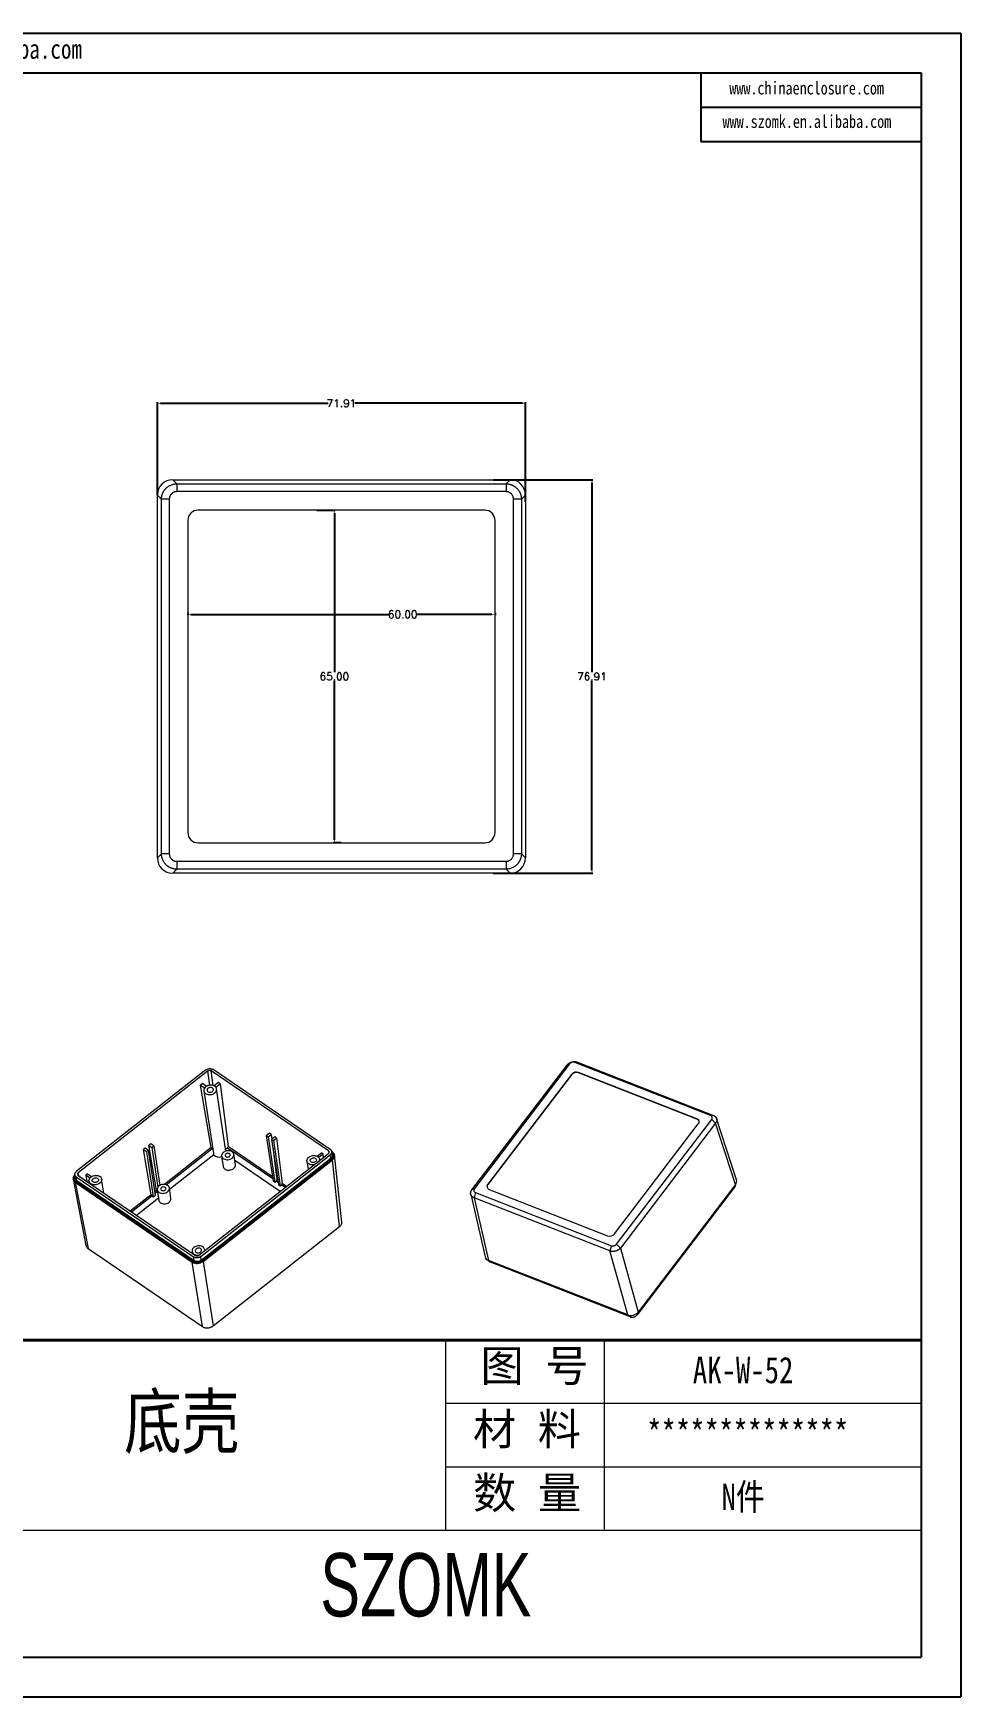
# Model space of a CAD drawing. Header units: inches. Extents: x 1962 to 2938, y 573 to 898.
# Drawn here: x 2240.6 to 2421.7, y 573 to 898 of the extents above; entities that cross this region are included whole.
import ezdxf

# ---------------------------------------------------------------- set-up
doc = ezdxf.new("R2010")
doc.units = ezdxf.units.IN
doc.layers.add('文字', color=81, linetype='Continuous')
doc.layers.add('粗实线', color=7, linetype='Continuous', lineweight=30)
doc.layers.add('细实线', color=3, linetype='Continuous', lineweight=9)
doc.styles.get("Standard").update_dxf_attribs({"font": 'txt', "bigfont": 'gbcbig.shx'})
doc.styles.add('宋体', font='', dxfattribs={"width": 0.8, "height": 3.5})
doc.styles.add('长仿宋', font='', dxfattribs={"width": 0.7, "height": 4})
doc.styles.get('宋体').set_extended_font_data('SimSun')
doc.styles.get('长仿宋').set_extended_font_data('SimSun')
doc.dimstyles.new('2', dxfattribs={"dimtxt": 1.5, "dimasz": 0.6, "dimexe": 0.18, "dimexo": 0.0625, "dimgap": 0.09, "dimtad": 0, "dimtih": 1, "dimtoh": 1, "dimzin": 0, "dimdsep": 46, "dimtxsty": 'Standard', "dimcen": 0, "dimadec": 0, "dimazin": 2, "dimtfac": 1, "dimtofl": 0, "dimtmove": 0, "dimatfit": 3, "dimfxl": 1, "dimtolj": 1, "dimtzin": 0, "dimarcsym": 0})

# ---------------------------------------------------------------- blocks, each defined once
blk = doc.blocks.new('*D104')
at = {"color": 0, "lineweight": -2}
for p, q in [((2264.82, 807.84), (2264.82, 825.91)), ((2265.42, 825.73), (2298.19, 825.73)), ((2336.13, 825.73), (2303.37, 825.73)), ((2336.73, 806.49), (2336.73, 825.91))]:
    blk.add_line(p, q, dxfattribs=at)
at = {"color": 0}
for points in [[(2265.42, 825.83), (2265.42, 825.63), (2264.82, 825.73)], [(2336.13, 825.83), (2336.13, 825.63), (2336.73, 825.73)]]:
    blk.add_solid(points, dxfattribs=at)
at = {"layer": 'Defpoints', "color": 0}
for p in [(2336.73, 825.73), (2264.82, 807.78), (2336.73, 806.43)]:
    blk.add_point(p, dxfattribs=at)
at = {"color": 0, "insert": (2300.78, 825.73), "char_height": 1.5, "attachment_point": 5}
blk.add_mtext('\\A1;71.91', dxfattribs=at)
blk = doc.blocks.new('*D105')
at = {"color": 0, "lineweight": -2}
for p, q in [((2330.4, 810.78), (2349.89, 810.78)), ((2349.71, 810.18), (2349.71, 773.17)), ((2349.71, 734.47), (2349.71, 771.49)), ((2330.4, 733.87), (2349.89, 733.87))]:
    blk.add_line(p, q, dxfattribs=at)
at = {"color": 0}
for points in [[(2349.61, 810.18), (2349.81, 810.18), (2349.71, 810.78)], [(2349.61, 734.47), (2349.81, 734.47), (2349.71, 733.87)]]:
    blk.add_solid(points, dxfattribs=at)
at = {"layer": 'Defpoints', "color": 0}
for p in [(2330.34, 810.78), (2330.34, 733.87), (2349.71, 733.87)]:
    blk.add_point(p, dxfattribs=at)
at = {"color": 0, "insert": (2349.71, 772.33), "char_height": 1.5, "attachment_point": 5}
blk.add_mtext('\\A1;76.91', dxfattribs=at)
blk = doc.blocks.new('*D124')
at = {"color": 0, "lineweight": -2}
for p, q in [((2295.99, 804.83), (2299.58, 804.83)), ((2299.4, 804.23), (2299.4, 773.17)), ((2299.4, 740.43), (2299.4, 771.49)), ((2300.71, 739.83), (2299.22, 739.83))]:
    blk.add_line(p, q, dxfattribs=at)
at = {"color": 0}
for points in [[(2299.3, 804.23), (2299.5, 804.23), (2299.4, 804.83)], [(2299.3, 740.43), (2299.5, 740.43), (2299.4, 739.83)]]:
    blk.add_solid(points, dxfattribs=at)
at = {"layer": 'Defpoints', "color": 0}
for p in [(2295.93, 804.83), (2299.4, 804.83), (2300.78, 739.83)]:
    blk.add_point(p, dxfattribs=at)
at = {"color": 0, "insert": (2299.4, 772.33), "char_height": 1.5, "attachment_point": 5}
blk.add_mtext('\\A1;65.00', dxfattribs=at)
blk = doc.blocks.new('*D125')
at = {"color": 0, "lineweight": -2}
for p, q in [((2270.78, 784.77), (2270.78, 784.29)), ((2271.38, 784.47), (2310.03, 784.47)), ((2330.18, 784.47), (2315.46, 784.47)), ((2330.78, 784.77), (2330.78, 784.29))]:
    blk.add_line(p, q, dxfattribs=at)
at = {"color": 0}
for points in [[(2271.38, 784.57), (2271.38, 784.37), (2270.78, 784.47)], [(2330.18, 784.57), (2330.18, 784.37), (2330.78, 784.47)]]:
    blk.add_solid(points, dxfattribs=at)
at = {"layer": 'Defpoints', "color": 0}
for p in [(2270.78, 784.84), (2330.78, 784.84), (2330.78, 784.47)]:
    blk.add_point(p, dxfattribs=at)
at = {"color": 0, "insert": (2312.75, 784.47), "char_height": 1.5, "attachment_point": 5}
blk.add_mtext('\\A1;60.00', dxfattribs=at)

msp = doc.modelspace()

# ---------------------------------------------------------------- linework, layer by layer
for p, q in [((1962.008, 898.023), (2421.744, 898.023)), ((2421.744, 898.023), (2421.744, 572.957)), ((1973.904, 890.283), (2414.005, 890.283)), ((2371.006, 890.283), (2371.006, 876.846)), ((2414.005, 890.283), (2414.005, 580.696)), ((2371.006, 883.565), (2414.005, 883.565)), ((2371.006, 876.846), (2414.005, 876.846)), ((1973.904, 580.696), (2414.005, 580.696)), ((1962.008, 572.957), (2421.744, 572.957))]:
    msp.add_line(p, q)
at = {"color": 7, "linetype": 'Continuous', "lineweight": 15}
for p, q in [((2267.821, 810.781), (2268.623, 809.98)), ((2267.821, 810.781), (2333.73, 810.781)), ((2268.623, 809.98), (2268.623, 808.448)), ((2268.623, 809.98), (2332.929, 809.98)), ((2332.929, 809.98), (2333.73, 810.781)), ((2332.929, 809.98), (2332.929, 808.448)), ((2265.623, 806.98), (2264.822, 807.782)), ((2264.822, 736.873), (2264.822, 807.782)), ((2267.155, 806.98), (2265.623, 806.98)), ((2265.623, 737.674), (2265.623, 806.98)), ((2267.155, 806.98), (2267.155, 737.674)), ((2332.929, 808.448), (2268.623, 808.448)), ((2335.928, 806.98), (2334.396, 806.98)), ((2334.396, 737.674), (2334.396, 806.98)), ((2336.729, 807.782), (2335.928, 806.98)), ((2335.928, 806.98), (2335.928, 737.674)), ((2336.729, 807.782), (2336.729, 736.873)), ((2328.776, 804.827), (2272.776, 804.827)), ((2270.776, 802.827), (2270.776, 741.827)), ((2330.776, 741.827), (2330.776, 802.827)), ((2272.776, 739.827), (2328.776, 739.827)), ((2264.822, 736.873), (2265.623, 737.674)), ((2267.155, 737.674), (2265.623, 737.674)), ((2268.623, 734.675), (2267.821, 733.873)), ((2268.623, 736.207), (2332.929, 736.207)), ((2268.623, 736.207), (2268.623, 734.675)), ((2332.929, 734.675), (2268.623, 734.675)), ((2332.929, 736.207), (2332.929, 734.675)), ((2333.73, 733.873), (2332.929, 734.675)), ((2335.928, 737.674), (2334.396, 737.674)), ((2335.928, 737.674), (2336.729, 736.873)), ((2333.73, 733.873), (2267.821, 733.873)), ((2326.252, 672.004), (2344.844, 696.388)), ((2345.342, 696.626), (2326.75, 672.241)), ((2345.342, 696.626), (2344.844, 696.388)), ((2346.887, 696.959), (2346.342, 696.905)), ((2372.885, 686.515), (2346.342, 696.905)), ((2346.887, 696.959), (2373.43, 686.57)), ((2274.284, 695.439), (2248.992, 675.569)), ((2274.631, 695.201), (2249.34, 675.332)), ((2273.631, 692.774), (2273.274, 692.494)), ((2275.348, 680.279), (2273.274, 692.494)), ((2273.274, 692.494), (2274.086, 691.939)), ((2274.426, 692.231), (2273.631, 692.774)), ((2298.243, 679.602), (2275.335, 695.244)), ((2298.599, 679.881), (2275.691, 695.525)), ((2276.733, 692.963), (2275.907, 692.314)), ((2276.232, 692.06), (2277.08, 692.726)), ((2277.08, 692.726), (2276.733, 692.963)), ((2277.08, 692.726), (2278.632, 680.479)), ((2345.723, 694.579), (2329.359, 673.117)), ((2345.74, 694.516), (2329.376, 673.054)), ((2345.74, 694.516), (2345.723, 694.579)), ((2370.199, 685.913), (2347.085, 694.96)), ((2347.102, 694.897), (2347.085, 694.96)), ((2370.217, 685.849), (2347.102, 694.897)), ((2273.911, 691.351), (2275.757, 679.116)), ((2278.213, 679.592), (2276.383, 691.724)), ((2370.217, 685.849), (2370.199, 685.913)), ((2373.43, 686.57), (2372.885, 686.515)), ((2377.955, 673.996), (2374.058, 685.955)), ((2286.708, 683.057), (2286.1, 682.579)), ((2286.447, 682.342), (2287.055, 682.82)), ((2287.055, 682.82), (2286.708, 683.057)), ((2287.055, 682.82), (2287.172, 681.893)), ((2354.124, 663.424), (2370.488, 684.886)), ((2354.504, 661.378), (2373.097, 685.762)), ((2373.863, 685.03), (2355.271, 660.645)), ((2373.863, 685.03), (2373.097, 685.762)), ((2377.759, 673.074), (2373.863, 685.03)), ((2262.449, 680.159), (2262.093, 679.879)), ((2263.593, 671.044), (2262.093, 679.879)), ((2262.093, 679.879), (2262.685, 679.475)), ((2263.041, 679.755), (2262.449, 680.159)), ((2262.685, 679.475), (2263.041, 679.755)), ((2262.685, 679.475), (2264.018, 670.638)), ((2263.041, 679.755), (2264.374, 670.918)), ((2263.518, 680.999), (2263.161, 680.719)), ((2264.661, 671.884), (2263.161, 680.719)), ((2263.161, 680.719), (2263.754, 680.314)), ((2264.11, 680.594), (2263.518, 680.999)), ((2263.754, 680.314), (2264.11, 680.594)), ((2263.754, 680.314), (2264.926, 672.543)), ((2264.11, 680.594), (2265.276, 672.863)), ((2275.348, 680.279), (2266.187, 673.082)), ((2266.535, 673.02), (2275.499, 680.061)), ((2275.348, 680.279), (2275.499, 680.061)), ((2275.499, 680.061), (2275.627, 679.973)), ((2278.157, 679.963), (2278.517, 680.245)), ((2278.517, 680.245), (2278.632, 680.479)), ((2278.517, 680.245), (2287.363, 674.205)), ((2287.311, 674.554), (2278.632, 680.479)), ((2286.1, 682.579), (2286.447, 682.342)), ((2286.1, 682.579), (2287.433, 673.743)), ((2286.447, 682.342), (2287.78, 673.506)), ((2287.749, 682.346), (2287.141, 681.868)), ((2287.141, 681.868), (2288.474, 673.032)), ((2287.141, 681.868), (2287.488, 681.631)), ((2287.356, 680.444), (2288.177, 673.962)), ((2287.488, 681.631), (2288.096, 682.109)), ((2287.488, 681.631), (2288.821, 672.795)), ((2288.096, 682.109), (2287.749, 682.346)), ((2288.096, 682.109), (2289.219, 673.251)), ((2299.036, 679.412), (2298.863, 679.53)), ((2298.978, 678.791), (2298.876, 679.47)), ((2275.866, 678.863), (2267.214, 672.066)), ((2272.942, 659.215), (2298.234, 679.085)), ((2273.289, 658.978), (2298.581, 678.848)), ((2273.391, 658.298), (2298.684, 678.168)), ((2273.565, 658.201), (2298.828, 678.048)), ((2273.575, 658.133), (2298.838, 677.98)), ((2273.749, 658.017), (2299.009, 677.861)), ((2277.38, 678.601), (2277.687, 676.562)), ((2280.06, 676.92), (2279.753, 678.959)), ((2288.811, 671.682), (2279.937, 677.742)), ((2294.042, 677.605), (2294.287, 675.984)), ((2296.038, 678.567), (2296.865, 679.216)), ((2297.212, 678.979), (2296.364, 678.313)), ((2296.547, 677.76), (2296.514, 677.978)), ((2297.212, 678.979), (2296.865, 679.216)), ((2297.292, 678.345), (2297.212, 678.979)), ((2298.684, 678.168), (2298.581, 678.848)), ((2298.838, 677.98), (2298.828, 678.048)), ((2300.407, 664.821), (2299.009, 677.861)), ((2299.206, 678.759), (2299.196, 678.827)), ((2300.854, 665.718), (2299.455, 678.762)), ((2248.354, 674.092), (2250.881, 661.116)), ((2248.582, 674.231), (2248.592, 674.163)), ((2248.697, 674.946), (2248.8, 674.267)), ((2248.763, 673.51), (2271.64, 657.888)), ((2248.763, 673.51), (2251.289, 660.538)), ((2248.928, 673.717), (2271.807, 658.094)), ((2248.938, 673.649), (2248.928, 673.717)), ((2248.938, 673.649), (2271.818, 658.026)), ((2248.974, 674.535), (2271.883, 658.892)), ((2249.076, 673.856), (2248.974, 674.535)), ((2249.076, 673.856), (2271.985, 658.212)), ((2249.33, 674.815), (2272.239, 659.172)), ((2251.188, 675.143), (2250.832, 674.863)), ((2250.832, 674.863), (2251.038, 673.649)), ((2251.644, 674.308), (2250.832, 674.863)), ((2251.188, 675.143), (2251.984, 674.6)), ((2251.469, 673.72), (2251.53, 673.313)), ((2251.632, 673.243), (2251.669, 673.272)), ((2252.016, 673.035), (2251.98, 673.006)), ((2252.025, 672.975), (2252.016, 673.035)), ((2254.349, 671.388), (2253.941, 674.093)), ((2287.433, 673.743), (2287.78, 673.506)), ((2287.78, 673.506), (2288.062, 673.728)), ((2288.062, 673.728), (2288.177, 673.962)), ((2288.062, 673.728), (2288.404, 673.494)), ((2288.352, 673.843), (2288.177, 673.962)), ((2288.474, 673.032), (2288.821, 672.795)), ((2288.821, 672.795), (2289.104, 673.017)), ((2289.104, 673.017), (2289.219, 673.251)), ((2289.104, 673.017), (2289.856, 672.503)), ((2290.069, 672.67), (2289.219, 673.251)), ((2329.376, 673.054), (2329.359, 673.117)), ((2377.759, 673.074), (2358.737, 648.126)), ((2263.593, 671.044), (2259.529, 667.851)), ((2259.758, 667.695), (2263.743, 670.826)), ((2265.044, 670.361), (2260.77, 667.004)), ((2263.593, 671.044), (2263.743, 670.826)), ((2263.743, 670.826), (2264.018, 670.638)), ((2264.018, 670.638), (2264.374, 670.918)), ((2264.661, 671.884), (2264.275, 671.58)), ((2264.32, 671.279), (2264.812, 671.666)), ((2264.661, 671.884), (2264.812, 671.666)), ((2264.793, 672.026), (2265.101, 669.987)), ((2264.812, 671.666), (2264.851, 671.639)), ((2267.474, 670.345), (2267.166, 672.384)), ((2326.034, 671.161), (2328.839, 658.896)), ((2326.75, 672.241), (2326.252, 672.004)), ((2326.962, 671.488), (2326.685, 670.464)), ((2353.228, 660.075), (2326.685, 670.464)), ((2326.685, 670.464), (2329.49, 658.204)), ((2326.962, 671.488), (2353.505, 661.098)), ((2329.648, 672.091), (2352.762, 663.043)), ((2377.57, 672.549), (2358.523, 647.568)), ((2275.718, 645.426), (2300.407, 664.821)), ((2251.289, 660.538), (2273.609, 645.297)), ((2271.6, 659.974), (2271.662, 659.566)), ((2274.105, 660.129), (2274.072, 660.347)), ((2353.505, 661.098), (2353.228, 660.075)), ((2356.694, 647.555), (2353.228, 660.075)), ((2355.271, 660.645), (2354.504, 661.378)), ((2355.271, 660.645), (2358.737, 648.126)), ((2273.609, 645.297), (2271.64, 657.888)), ((2271.8, 659.525), (2271.764, 659.496)), ((2271.818, 658.026), (2271.807, 658.094)), ((2271.985, 658.212), (2271.883, 658.892)), ((2272.111, 659.259), (2272.148, 659.288)), ((2272.157, 659.228), (2272.148, 659.288)), ((2273.391, 658.298), (2273.289, 658.978)), ((2273.575, 658.133), (2273.565, 658.201)), ((2273.749, 658.017), (2275.718, 645.426)), ((2356.694, 647.555), (2329.49, 658.204)), ((2357.162, 647.187), (2329.919, 657.851))]:
    msp.add_line(p, q, dxfattribs=at)
at = {"color": 8, "linetype": 'Continuous', "lineweight": 15}
for p, q in [((2274.631, 695.201), (2275.034, 692.439)), ((2275.752, 692.378), (2275.335, 695.244)), ((2298.243, 679.602), (2298.292, 679.139)), ((2249.457, 674.729), (2249.34, 675.332)), ((2377.514, 672.753), (2377.57, 672.549)), ((2329.862, 658.058), (2329.919, 657.851)), ((2357.086, 647.46), (2357.162, 647.187)), ((2358.448, 647.839), (2358.523, 647.568))]:
    msp.add_line(p, q, dxfattribs=at)
at = {"color": 7, "linetype": 'Continuous', "lineweight": 15, "flags": 128}
for points in [[(2276.015, 690.945), (2276.16, 691.08), (2276.272, 691.229), (2276.349, 691.388), (2276.386, 691.552), (2276.384, 691.715), (2276.342, 691.873), (2276.262, 692.02), (2276.146, 692.152), (2275.998, 692.263), (2275.822, 692.352), (2275.625, 692.414), (2275.412, 692.448), (2275.191, 692.453), (2274.968, 692.428), (2274.752, 692.375), (2274.547, 692.295), (2274.363, 692.191), (2274.203, 692.065), (2274.074, 691.923), (2273.979, 691.768), (2273.921, 691.606), (2273.904, 691.442), (2273.926, 691.28), (2273.987, 691.127), (2274.086, 690.987), (2274.218, 690.865), (2274.381, 690.765), (2274.568, 690.689), (2274.774, 690.641), (2274.992, 690.621), (2275.214, 690.631), (2275.435, 690.67), (2275.646, 690.737), (2275.842, 690.83), (2276.015, 690.945)], [(2275.581, 691.241), (2275.678, 691.338), (2275.742, 691.447), (2275.768, 691.561), (2275.755, 691.674), (2275.705, 691.779), (2275.619, 691.868), (2275.503, 691.937), (2275.365, 691.98), (2275.213, 691.996), (2275.058, 691.983), (2274.907, 691.942), (2274.772, 691.876), (2274.661, 691.788), (2274.58, 691.684), (2274.534, 691.572), (2274.527, 691.457), (2274.559, 691.347), (2274.628, 691.25), (2274.73, 691.17), (2274.858, 691.113), (2275.003, 691.084), (2275.158, 691.082), (2275.313, 691.11), (2275.456, 691.164), (2275.581, 691.241)], [(2279.399, 678.211), (2279.542, 678.344), (2279.652, 678.492), (2279.725, 678.65), (2279.758, 678.812), (2279.751, 678.973), (2279.703, 679.128), (2279.617, 679.27), (2279.494, 679.396), (2279.341, 679.501), (2279.161, 679.582), (2278.96, 679.635), (2278.747, 679.659), (2278.527, 679.653), (2278.308, 679.617), (2278.098, 679.553), (2277.905, 679.463), (2277.733, 679.349), (2277.59, 679.216), (2277.481, 679.068), (2277.408, 678.91), (2277.375, 678.748), (2277.382, 678.587), (2277.43, 678.432), (2277.516, 678.29), (2277.638, 678.164), (2277.792, 678.059), (2277.972, 677.978), (2278.172, 677.925), (2278.386, 677.901), (2278.606, 677.907), (2278.824, 677.943), (2279.034, 678.007), (2279.228, 678.098), (2279.399, 678.211)], [(2277.687, 676.562), (2277.69, 676.548), (2277.737, 676.393), (2277.824, 676.251), (2277.946, 676.125), (2278.099, 676.02), (2278.28, 675.939), (2278.48, 675.886), (2278.694, 675.862), (2278.914, 675.868), (2279.132, 675.904), (2279.342, 675.968), (2279.536, 676.058), (2279.707, 676.172), (2279.85, 676.305), (2279.96, 676.453), (2280.032, 676.611), (2280.065, 676.773), (2280.06, 676.92)], [(2278.913, 678.543), (2279, 678.632), (2279.051, 678.732), (2279.063, 678.836), (2279.034, 678.936), (2278.968, 679.023), (2278.869, 679.091), (2278.746, 679.133), (2278.608, 679.147), (2278.467, 679.131), (2278.334, 679.086), (2278.219, 679.017), (2278.133, 678.929), (2278.082, 678.828), (2278.07, 678.724), (2278.098, 678.624), (2278.164, 678.537), (2278.263, 678.469), (2278.386, 678.427), (2278.524, 678.413), (2278.666, 678.429), (2278.799, 678.474), (2278.913, 678.543)], [(2295.452, 676.9), (2295.234, 676.876), (2295.013, 676.881), (2294.801, 676.915), (2294.603, 676.977), (2294.428, 677.066), (2294.28, 677.177), (2294.163, 677.309), (2294.083, 677.456), (2294.041, 677.613), (2294.039, 677.777), (2294.077, 677.941), (2294.153, 678.1), (2294.266, 678.249), (2294.411, 678.384)], [(2294.411, 678.384), (2294.584, 678.499), (2294.779, 678.592), (2294.99, 678.659), (2295.211, 678.698), (2295.434, 678.707), (2295.652, 678.688), (2295.857, 678.64), (2296.045, 678.564), (2296.207, 678.463), (2296.34, 678.341), (2296.438, 678.202), (2296.5, 678.049), (2296.522, 677.887), (2296.505, 677.727)], [(2294.845, 678.087), (2294.969, 678.165), (2295.113, 678.219), (2295.267, 678.246), (2295.422, 678.245), (2295.568, 678.215), (2295.696, 678.159), (2295.797, 678.079), (2295.866, 677.981), (2295.898, 677.872), (2295.891, 677.757), (2295.846, 677.644), (2295.765, 677.541), (2295.653, 677.453), (2295.518, 677.387), (2295.368, 677.346), (2295.212, 677.333), (2295.06, 677.348), (2294.922, 677.392), (2294.807, 677.461), (2294.721, 677.55), (2294.67, 677.654), (2294.657, 677.768), (2294.684, 677.882), (2294.748, 677.991), (2294.845, 678.087)], [(2253.573, 673.314), (2253.4, 673.199), (2253.204, 673.106), (2252.993, 673.039), (2252.772, 673), (2252.55, 672.99), (2252.332, 673.01), (2252.126, 673.058), (2251.939, 673.134), (2251.776, 673.234), (2251.643, 673.357), (2251.545, 673.496), (2251.484, 673.649), (2251.461, 673.811), (2251.479, 673.975), (2251.537, 674.137), (2251.631, 674.292), (2251.761, 674.434), (2251.92, 674.56), (2252.105, 674.664), (2252.309, 674.744), (2252.526, 674.797), (2252.749, 674.822), (2252.97, 674.817), (2253.183, 674.783), (2253.38, 674.721), (2253.556, 674.632), (2253.704, 674.521), (2253.82, 674.389), (2253.9, 674.242), (2253.942, 674.084), (2253.944, 673.921), (2253.906, 673.757), (2253.83, 673.598), (2253.718, 673.449), (2253.573, 673.314)], [(2253.139, 673.611), (2253.014, 673.533), (2252.871, 673.479), (2252.716, 673.451), (2252.561, 673.453), (2252.415, 673.483), (2252.288, 673.539), (2252.186, 673.619), (2252.117, 673.716), (2252.085, 673.826), (2252.092, 673.941), (2252.137, 674.053), (2252.219, 674.157), (2252.33, 674.245), (2252.465, 674.311), (2252.616, 674.352), (2252.771, 674.365), (2252.923, 674.349), (2253.061, 674.306), (2253.176, 674.237), (2253.262, 674.148), (2253.313, 674.043), (2253.326, 673.93), (2253.3, 673.816), (2253.236, 673.707), (2253.139, 673.611)], [(2266.813, 671.636), (2266.956, 671.769), (2267.065, 671.917), (2267.138, 672.075), (2267.171, 672.237), (2267.164, 672.398), (2267.116, 672.553), (2267.03, 672.695), (2266.908, 672.821), (2266.754, 672.926), (2266.574, 673.007), (2266.374, 673.06), (2266.16, 673.084), (2265.94, 673.078), (2265.721, 673.042), (2265.512, 672.978), (2265.318, 672.887), (2265.147, 672.774), (2265.004, 672.641), (2264.894, 672.493), (2264.821, 672.335), (2264.788, 672.173), (2264.795, 672.012), (2264.843, 671.857), (2264.929, 671.715), (2265.051, 671.589), (2265.205, 671.484), (2265.385, 671.403), (2265.586, 671.35), (2265.799, 671.326), (2266.019, 671.332), (2266.238, 671.368), (2266.448, 671.432), (2266.641, 671.522), (2266.813, 671.636)], [(2265.101, 669.987), (2265.124, 669.886), (2265.193, 669.738), (2265.299, 669.605), (2265.438, 669.49), (2265.606, 669.398), (2265.797, 669.332), (2266.004, 669.295), (2266.221, 669.286), (2266.44, 669.308), (2266.654, 669.358), (2266.856, 669.435), (2267.038, 669.538), (2267.195, 669.661), (2267.322, 669.801), (2267.413, 669.954), (2267.467, 670.114), (2267.48, 670.276), (2267.474, 670.345)], [(2266.327, 671.968), (2266.413, 672.056), (2266.464, 672.157), (2266.476, 672.261), (2266.448, 672.361), (2266.382, 672.448), (2266.283, 672.516), (2266.159, 672.558), (2266.022, 672.572), (2265.88, 672.556), (2265.747, 672.511), (2265.633, 672.442), (2265.546, 672.353), (2265.495, 672.253), (2265.483, 672.149), (2265.511, 672.049), (2265.578, 671.962), (2265.676, 671.894), (2265.8, 671.852), (2265.938, 671.838), (2266.079, 671.854), (2266.212, 671.899), (2266.327, 671.968)], [(2271.969, 660.753), (2271.824, 660.618), (2271.711, 660.469), (2271.635, 660.31), (2271.597, 660.146), (2271.599, 659.983), (2271.641, 659.825), (2271.721, 659.678), (2271.837, 659.546), (2271.986, 659.435), (2272.161, 659.346), (2272.358, 659.284), (2272.571, 659.25), (2272.792, 659.245), (2273.01, 659.269)], [(2274.063, 660.096), (2274.08, 660.256), (2274.058, 660.418), (2273.996, 660.571), (2273.898, 660.71), (2273.765, 660.832), (2273.602, 660.933), (2273.415, 661.009), (2273.209, 661.057), (2272.992, 661.077), (2272.769, 661.067), (2272.548, 661.028), (2272.337, 660.961), (2272.142, 660.868), (2271.969, 660.753)], [(2272.402, 660.456), (2272.305, 660.36), (2272.242, 660.251), (2272.215, 660.137), (2272.228, 660.023), (2272.279, 659.919), (2272.365, 659.83), (2272.48, 659.761), (2272.618, 659.717), (2272.77, 659.702), (2272.926, 659.715), (2273.076, 659.756), (2273.211, 659.822), (2273.323, 659.91), (2273.404, 660.013), (2273.449, 660.126), (2273.456, 660.241), (2273.424, 660.35), (2273.355, 660.448), (2273.254, 660.528), (2273.126, 660.584), (2272.98, 660.614), (2272.825, 660.616), (2272.671, 660.588), (2272.527, 660.534), (2272.402, 660.456)]]:
    msp.add_lwpolyline(points, dxfattribs=at)
at = {"color": 7, "linetype": 'Continuous', "lineweight": 15}
for centre, radius, start, end in [((2272.776, 802.827), 2, 90, 180), ((2328.776, 802.827), 2, 0, 90), ((2272.776, 741.827), 2, 180, 270), ((2328.776, 741.827), 2, 270, 0), ((2346.675, 693.8), 1.23, 70.52518, 140.69505), ((2346.692, 693.737), 1.23, 70.52518, 140.69505), ((2370.007, 685.304), 0.638, 319.0005, 72.43792), ((2369.994, 685.202), 0.684, 20.66151, 71.00526), ((2276.432, 679.22), 0.683, 188.75355, 212.37158), ((2276.888, 679.777), 1.371, 221.78598, 291.66617), ((2252.407, 673.979), 1.022, 223.80794, 247.53816), ((2329.84, 672.699), 0.638, 139.0005, 252.43792), ((2329.901, 672.619), 0.682, 140.31868, 190.32987), ((2353.172, 664.203), 1.23, 250.52518, 320.69505), ((2272.538, 660.233), 1.022, 223.80794, 247.53816)]:
    msp.add_arc(centre, radius, start, end, dxfattribs=at)
for centre, major_axis, ratio, start_param, end_param in [((2267.822, 807.781), (2.122, -2.122), 0.9995615, 2.3564138, 3.9267715), ((2333.729, 807.781), (-2.122, -2.122), 0.9995615, 2.3564138, 3.9267715), ((2267.822, 736.874), (2.122, 2.122), 0.9995615, 2.3564138, 3.9267715), ((2333.729, 736.874), (-2.122, 2.122), 0.9995615, 2.3564138, 3.9267715), ((2274.978, 694.964), (0.494, 0.075), 0.7265738, 0.6633318, 2.2336895), ((2297.886, 679.322), (0.495, 0.075), 0.7259557, 5.3760636, 6.9464213), ((2297.967, 678.572), (1.484, 0.224), 0.7259557, 5.3760636, 6.9464213), ((2249.832, 674.349), (1.484, 0.224), 0.7259557, 2.3344826, 3.8048287), ((2249.687, 675.095), (0.495, 0.075), 0.7259557, 2.2344709, 3.8048287), ((2376.52, 673.559), (1.446, 0.4), 0.7539312, 5.5013326, 6.3171882), ((2272.708, 658.729), (1.483, 0.224), 0.7265738, 3.8049245, 5.3752822), ((2272.595, 659.452), (0.494, 0.075), 0.7265738, 3.8049245, 5.3752822), ((2330.295, 659.259), (1.446, 0.4), 0.7539312, 3.1075898, 3.9300977), ((2357.499, 648.611), (1.446, 0.4), 0.7545928, 3.9305469, 5.5009046)]:
    msp.add_ellipse(centre, major_axis=major_axis, ratio=ratio, start_param=start_param, end_param=end_param, dxfattribs=at)
for points, knots in [([(2265.623, 806.98), (2265.624, 807.039), (2265.626, 807.157), (2265.642, 807.331), (2265.668, 807.504), (2265.703, 807.673), (2265.747, 807.839), (2265.801, 808.001), (2265.863, 808.158), (2265.933, 808.31), (2266.011, 808.457), (2266.096, 808.598), (2266.188, 808.734), (2266.286, 808.863), (2266.391, 808.986), (2266.538, 809.141), (2266.738, 809.321), (2267.003, 809.512), (2267.292, 809.675), (2267.602, 809.807), (2267.93, 809.905), (2268.272, 809.968), (2268.505, 809.976), (2268.623, 809.98)], [0, 0, 0, 0, 0.037535, 0.074791, 0.1117678, 0.1484656, 0.1848844, 0.2210241, 0.2568848, 0.2924665, 0.3277692, 0.3627929, 0.3975377, 0.4320036, 0.4661905, 0.5000986, 0.5681666, 0.6373499, 0.7076486, 0.7790629, 0.8515929, 0.9252385, 1, 1, 1, 1]), ([(2332.929, 809.98), (2332.987, 809.979), (2333.105, 809.977), (2333.28, 809.96), (2333.452, 809.935), (2333.621, 809.9), (2333.787, 809.856), (2333.949, 809.802), (2334.106, 809.74), (2334.258, 809.67), (2334.405, 809.592), (2334.547, 809.507), (2334.682, 809.415), (2334.811, 809.317), (2334.934, 809.212), (2335.089, 809.065), (2335.269, 808.865), (2335.46, 808.6), (2335.623, 808.311), (2335.756, 808.001), (2335.853, 807.673), (2335.916, 807.331), (2335.924, 807.098), (2335.928, 806.98)], [0, 0, 0, 0, 0.037535, 0.074791, 0.1117678, 0.1484656, 0.1848844, 0.2210241, 0.2568848, 0.2924665, 0.3277692, 0.3627929, 0.3975377, 0.4320036, 0.4661905, 0.5000986, 0.5681666, 0.6373499, 0.7076486, 0.7790629, 0.8515929, 0.9252385, 1, 1, 1, 1]), ([(2268.623, 808.448), (2268.591, 808.447), (2268.527, 808.446), (2268.431, 808.436), (2268.32, 808.418), (2268.196, 808.387), (2268.015, 808.322), (2267.802, 808.208), (2267.578, 808.024), (2267.395, 807.801), (2267.281, 807.588), (2267.216, 807.407), (2267.181, 807.267), (2267.159, 807.124), (2267.157, 807.028), (2267.155, 806.98)], [0, 0, 0, 0, 0.0416721, 0.0833165, 0.1251117, 0.1875305, 0.2501863, 0.3751018, 0.5000133, 0.6249248, 0.7498404, 0.8122569, 0.874915, 0.9374072, 1, 1, 1, 1]), ([(2334.396, 806.98), (2334.395, 807.012), (2334.394, 807.076), (2334.384, 807.172), (2334.366, 807.282), (2334.335, 807.407), (2334.27, 807.588), (2334.156, 807.801), (2333.973, 808.024), (2333.749, 808.208), (2333.536, 808.322), (2333.355, 808.387), (2333.215, 808.421), (2333.073, 808.443), (2332.977, 808.446), (2332.929, 808.448)], [0, 0, 0, 0, 0.0416721, 0.0833165, 0.1251117, 0.1875305, 0.2501863, 0.3751018, 0.5000133, 0.6249248, 0.7498404, 0.8122569, 0.874915, 0.9374072, 1, 1, 1, 1]), ([(2268.623, 734.675), (2268.564, 734.676), (2268.446, 734.678), (2268.271, 734.694), (2268.099, 734.719), (2267.93, 734.755), (2267.764, 734.799), (2267.602, 734.852), (2267.445, 734.914), (2267.293, 734.984), (2267.146, 735.062), (2267.004, 735.147), (2266.869, 735.24), (2266.74, 735.338), (2266.617, 735.442), (2266.462, 735.59), (2266.282, 735.79), (2266.091, 736.055), (2265.928, 736.344), (2265.796, 736.654), (2265.698, 736.982), (2265.635, 737.324), (2265.627, 737.557), (2265.623, 737.674)], [0, 0, 0, 0, 0.037535, 0.074791, 0.1117678, 0.1484656, 0.1848844, 0.2210241, 0.2568848, 0.2924665, 0.3277692, 0.3627929, 0.3975377, 0.4320036, 0.4661905, 0.5000986, 0.5681666, 0.6373499, 0.7076486, 0.7790629, 0.8515929, 0.9252385, 1, 1, 1, 1]), ([(2267.155, 737.674), (2267.156, 737.642), (2267.157, 737.578), (2267.167, 737.483), (2267.185, 737.372), (2267.216, 737.248), (2267.281, 737.067), (2267.395, 736.854), (2267.578, 736.63), (2267.802, 736.446), (2268.015, 736.333), (2268.196, 736.268), (2268.336, 736.233), (2268.478, 736.211), (2268.575, 736.208), (2268.623, 736.207)], [0, 0, 0, 0, 0.0416721, 0.0833165, 0.1251117, 0.1875305, 0.2501863, 0.3751018, 0.5000133, 0.6249248, 0.7498404, 0.8122569, 0.874915, 0.9374072, 1, 1, 1, 1]), ([(2332.929, 736.207), (2332.961, 736.208), (2333.024, 736.209), (2333.12, 736.219), (2333.231, 736.237), (2333.355, 736.268), (2333.536, 736.333), (2333.749, 736.446), (2333.973, 736.63), (2334.156, 736.854), (2334.27, 737.067), (2334.335, 737.248), (2334.37, 737.387), (2334.392, 737.53), (2334.394, 737.626), (2334.396, 737.674)], [0, 0, 0, 0, 0.0416721, 0.0833165, 0.1251117, 0.1875305, 0.2501863, 0.3751018, 0.5000133, 0.6249248, 0.7498404, 0.8122569, 0.874915, 0.9374072, 1, 1, 1, 1]), ([(2335.928, 737.674), (2335.927, 737.615), (2335.925, 737.498), (2335.909, 737.323), (2335.883, 737.151), (2335.848, 736.981), (2335.804, 736.816), (2335.75, 736.654), (2335.689, 736.497), (2335.618, 736.344), (2335.541, 736.197), (2335.455, 736.056), (2335.363, 735.921), (2335.265, 735.792), (2335.16, 735.669), (2335.013, 735.514), (2334.813, 735.334), (2334.548, 735.143), (2334.259, 734.98), (2333.949, 734.847), (2333.621, 734.75), (2333.279, 734.687), (2333.046, 734.679), (2332.929, 734.675)], [0, 0, 0, 0, 0.037535, 0.074791, 0.1117678, 0.1484656, 0.1848844, 0.2210241, 0.2568848, 0.2924665, 0.3277692, 0.3627929, 0.3975377, 0.4320036, 0.4661905, 0.5000986, 0.5681666, 0.6373499, 0.7076486, 0.7790629, 0.8515929, 0.9252385, 1, 1, 1, 1]), ([(2274.284, 695.439), (2274.3, 695.451), (2274.332, 695.475), (2274.383, 695.509), (2274.437, 695.54), (2274.492, 695.568), (2274.55, 695.594), (2274.65, 695.633), (2274.796, 695.675), (2274.992, 695.7), (2275.187, 695.698), (2275.353, 695.671), (2275.488, 695.63), (2275.596, 695.584), (2275.659, 695.544), (2275.691, 695.525)], [0, 0, 0, 0, 0.0420785, 0.0838022, 0.1253514, 0.1669087, 0.2086567, 0.2507753, 0.3754495, 0.500294, 0.6250182, 0.7499233, 0.8334796, 0.9163544, 1, 1, 1, 1]), ([(2344.844, 696.388), (2344.86, 696.409), (2344.893, 696.45), (2344.946, 696.51), (2345.003, 696.567), (2345.062, 696.621), (2345.125, 696.673), (2345.19, 696.722), (2345.258, 696.767), (2345.328, 696.81), (2345.399, 696.849), (2345.472, 696.885), (2345.547, 696.918), (2345.622, 696.948), (2345.698, 696.974), (2345.8, 697.005), (2345.931, 697.036), (2346.092, 697.06), (2346.255, 697.07), (2346.418, 697.066), (2346.58, 697.047), (2346.739, 697.013), (2346.837, 696.977), (2346.887, 696.959)], [0, 0, 0, 0, 0.037535, 0.074791, 0.1117678, 0.1484656, 0.1848844, 0.2210241, 0.2568848, 0.2924665, 0.3277692, 0.3627929, 0.3975377, 0.4320036, 0.4661905, 0.5000986, 0.5681666, 0.6373499, 0.7076486, 0.7790629, 0.8515929, 0.9252385, 1, 1, 1, 1]), ([(2346.342, 696.905), (2346.328, 696.91), (2346.302, 696.92), (2346.26, 696.932), (2346.209, 696.943), (2346.149, 696.952), (2346.057, 696.959), (2345.939, 696.953), (2345.797, 696.925), (2345.661, 696.876), (2345.557, 696.819), (2345.482, 696.766), (2345.43, 696.722), (2345.383, 696.676), (2345.356, 696.642), (2345.342, 696.626)], [0, 0, 0, 0, 0.0416721, 0.0833165, 0.1251117, 0.1875305, 0.2501863, 0.3751018, 0.5000133, 0.6249248, 0.7498404, 0.8122569, 0.874915, 0.9374072, 1, 1, 1, 1]), ([(2373.097, 685.762), (2373.105, 685.773), (2373.122, 685.796), (2373.143, 685.831), (2373.165, 685.873), (2373.186, 685.922), (2373.208, 685.996), (2373.218, 686.089), (2373.202, 686.198), (2373.159, 686.299), (2373.102, 686.373), (2373.044, 686.425), (2372.996, 686.46), (2372.943, 686.491), (2372.904, 686.507), (2372.885, 686.515)], [0, 0, 0, 0, 0.0416721, 0.0833165, 0.1251117, 0.1875305, 0.2501863, 0.3751018, 0.5000133, 0.6249248, 0.7498404, 0.8122569, 0.874915, 0.9374072, 1, 1, 1, 1]), ([(2373.43, 686.57), (2373.454, 686.56), (2373.502, 686.541), (2373.569, 686.507), (2373.633, 686.471), (2373.694, 686.432), (2373.75, 686.39), (2373.803, 686.345), (2373.851, 686.298), (2373.895, 686.249), (2373.934, 686.198), (2373.97, 686.146), (2374.001, 686.092), (2374.028, 686.036), (2374.05, 685.98), (2374.075, 685.903), (2374.096, 685.803), (2374.103, 685.679), (2374.093, 685.551), (2374.065, 685.42), (2374.017, 685.288), (2373.952, 685.156), (2373.893, 685.072), (2373.863, 685.03)], [0, 0, 0, 0, 0.037535, 0.074791, 0.1117678, 0.1484656, 0.1848844, 0.2210241, 0.2568848, 0.2924665, 0.3277692, 0.3627929, 0.3975377, 0.4320036, 0.4661905, 0.5000986, 0.5681666, 0.6373499, 0.7076486, 0.7790629, 0.8515929, 0.9252385, 1, 1, 1, 1]), ([(2298.599, 679.881), (2298.614, 679.871), (2298.644, 679.85), (2298.685, 679.815), (2298.722, 679.778), (2298.756, 679.74), (2298.785, 679.699), (2298.829, 679.629), (2298.872, 679.525), (2298.888, 679.383), (2298.866, 679.238), (2298.813, 679.112), (2298.744, 679.008), (2298.671, 678.924), (2298.611, 678.873), (2298.581, 678.848)], [0, 0, 0, 0, 0.0420785, 0.0838022, 0.1253514, 0.1669087, 0.2086567, 0.2507753, 0.3754495, 0.500294, 0.6250182, 0.7499233, 0.8334796, 0.9163544, 1, 1, 1, 1]), ([(2298.684, 678.168), (2298.728, 678.207), (2298.816, 678.283), (2298.909, 678.417), (2298.968, 678.558), (2298.991, 678.685), (2298.979, 678.761), (2298.974, 678.79)], [0, 0, 0, 0, 0.2164939, 0.4331152, 0.6493348, 0.8658502, 1, 1, 1, 1]), ([(2298.828, 678.048), (2298.883, 678.096), (2298.993, 678.192), (2299.109, 678.359), (2299.185, 678.535), (2299.211, 678.716), (2299.191, 678.894), (2299.121, 679.061), (2299.026, 679.199), (2298.937, 679.269), (2298.902, 679.296)], [0, 0, 0, 0, 0.1304712, 0.2610039, 0.3913197, 0.5217785, 0.6520319, 0.7824373, 0.9131937, 1, 1, 1, 1]), ([(2298.838, 677.98), (2298.893, 678.028), (2299.003, 678.124), (2299.12, 678.291), (2299.194, 678.467), (2299.222, 678.626), (2299.207, 678.721), (2299.201, 678.758)], [0, 0, 0, 0, 0.2163328, 0.4327676, 0.648843, 0.8651551, 1, 1, 1, 1]), ([(2248.725, 674.765), (2248.708, 674.743), (2248.65, 674.665), (2248.595, 674.521), (2248.567, 674.341), (2248.587, 674.163), (2248.656, 673.996), (2248.767, 673.842), (2248.874, 673.759), (2248.928, 673.717)], [0, 0, 0, 0, 0.0649552, 0.2205698, 0.3763551, 0.5318951, 0.6876167, 0.8437574, 1, 1, 1, 1]), ([(2248.598, 674.163), (2248.6, 674.141), (2248.606, 674.06), (2248.668, 673.928), (2248.776, 673.774), (2248.884, 673.691), (2248.938, 673.649)], [0, 0, 0, 0, 0.1109649, 0.4067148, 0.7032606, 1, 1, 1, 1]), ([(2248.974, 674.535), (2248.959, 674.546), (2248.929, 674.567), (2248.888, 674.602), (2248.851, 674.638), (2248.818, 674.677), (2248.788, 674.717), (2248.744, 674.787), (2248.701, 674.892), (2248.685, 675.034), (2248.707, 675.179), (2248.76, 675.304), (2248.829, 675.409), (2248.902, 675.493), (2248.962, 675.543), (2248.992, 675.569)], [0, 0, 0, 0, 0.0420785, 0.0838022, 0.1253514, 0.1669087, 0.2086567, 0.2507753, 0.3754495, 0.500294, 0.6250182, 0.7499233, 0.8334796, 0.9163544, 1, 1, 1, 1]), ([(2248.804, 674.267), (2248.806, 674.249), (2248.811, 674.184), (2248.861, 674.078), (2248.947, 673.955), (2249.033, 673.889), (2249.076, 673.856)], [0, 0, 0, 0, 0.1118956, 0.4073652, 0.7035601, 1, 1, 1, 1]), ([(2377.724, 673.029), (2377.726, 673.017), (2377.737, 672.957), (2377.717, 672.842), (2377.667, 672.691), (2377.603, 672.596), (2377.57, 672.549)], [0, 0, 0, 0, 0.0726819, 0.3809091, 0.6905445, 1, 1, 1, 1]), ([(2326.685, 670.464), (2326.661, 670.474), (2326.613, 670.494), (2326.545, 670.529), (2326.481, 670.566), (2326.42, 670.606), (2326.363, 670.649), (2326.311, 670.694), (2326.263, 670.742), (2326.218, 670.791), (2326.179, 670.843), (2326.143, 670.896), (2326.112, 670.95), (2326.085, 671.006), (2326.062, 671.062), (2326.038, 671.139), (2326.017, 671.239), (2326.01, 671.362), (2326.02, 671.49), (2326.048, 671.62), (2326.096, 671.75), (2326.162, 671.88), (2326.222, 671.962), (2326.252, 672.004)], [0, 0, 0, 0, 0.037535, 0.074791, 0.1117678, 0.1484656, 0.1848844, 0.2210241, 0.2568848, 0.2924665, 0.3277692, 0.3627929, 0.3975377, 0.4320036, 0.4661905, 0.5000986, 0.5681666, 0.6373499, 0.7076486, 0.7790629, 0.8515929, 0.9252385, 1, 1, 1, 1]), ([(2326.75, 672.241), (2326.742, 672.23), (2326.725, 672.207), (2326.704, 672.172), (2326.681, 672.13), (2326.661, 672.081), (2326.639, 672.007), (2326.629, 671.914), (2326.645, 671.805), (2326.688, 671.705), (2326.745, 671.63), (2326.802, 671.578), (2326.851, 671.543), (2326.904, 671.513), (2326.943, 671.496), (2326.962, 671.488)], [0, 0, 0, 0, 0.0416721, 0.0833165, 0.1251117, 0.1875305, 0.2501863, 0.3751018, 0.5000133, 0.6249248, 0.7498404, 0.8122569, 0.874915, 0.9374072, 1, 1, 1, 1]), ([(2300.407, 664.821), (2300.476, 664.881), (2300.611, 664.998), (2300.751, 665.201), (2300.835, 665.409), (2300.867, 665.584), (2300.852, 665.684), (2300.847, 665.717)], [0, 0, 0, 0, 0.2332192, 0.4603316, 0.681337, 0.8962354, 1, 1, 1, 1]), ([(2250.885, 661.117), (2250.886, 661.104), (2250.894, 661.022), (2250.962, 660.877), (2251.09, 660.69), (2251.222, 660.589), (2251.289, 660.538)], [0, 0, 0, 0, 0.055697, 0.361994, 0.6767617, 1, 1, 1, 1]), ([(2355.271, 660.645), (2355.255, 660.625), (2355.222, 660.584), (2355.168, 660.526), (2355.112, 660.47), (2355.052, 660.416), (2354.989, 660.366), (2354.923, 660.318), (2354.855, 660.273), (2354.785, 660.231), (2354.714, 660.192), (2354.641, 660.156), (2354.566, 660.124), (2354.491, 660.094), (2354.415, 660.068), (2354.313, 660.037), (2354.182, 660.006), (2354.021, 659.982), (2353.858, 659.97), (2353.695, 659.973), (2353.534, 659.991), (2353.376, 660.023), (2353.278, 660.057), (2353.228, 660.075)], [0, 0, 0, 0, 0.037535, 0.074791, 0.1117678, 0.1484656, 0.1848844, 0.2210241, 0.2568848, 0.2924665, 0.3277692, 0.3627929, 0.3975377, 0.4320036, 0.4661905, 0.5000986, 0.5681666, 0.6373499, 0.7076486, 0.7790629, 0.8515929, 0.9252385, 1, 1, 1, 1]), ([(2353.505, 661.098), (2353.518, 661.093), (2353.545, 661.084), (2353.587, 661.072), (2353.638, 661.06), (2353.697, 661.051), (2353.79, 661.044), (2353.908, 661.05), (2354.05, 661.079), (2354.185, 661.128), (2354.289, 661.184), (2354.365, 661.237), (2354.417, 661.281), (2354.464, 661.328), (2354.491, 661.361), (2354.504, 661.378)], [0, 0, 0, 0, 0.0416721, 0.0833165, 0.1251117, 0.1875305, 0.2501863, 0.3751018, 0.5000133, 0.6249248, 0.7498404, 0.8122569, 0.874915, 0.9374072, 1, 1, 1, 1]), ([(2271.807, 658.094), (2271.827, 658.081), (2271.865, 658.056), (2271.928, 658.022), (2271.993, 657.991), (2272.061, 657.964), (2272.133, 657.94), (2272.255, 657.907), (2272.437, 657.877), (2272.681, 657.874), (2272.925, 657.906), (2273.135, 657.966), (2273.306, 658.038), (2273.444, 658.112), (2273.525, 658.172), (2273.565, 658.201)], [0, 0, 0, 0, 0.0419857, 0.0836174, 0.1250743, 0.1665377, 0.2081891, 0.2502072, 0.3749537, 0.499837, 0.6245236, 0.7493559, 0.8331114, 0.9161721, 1, 1, 1, 1]), ([(2271.818, 658.026), (2271.875, 657.987), (2271.937, 657.953), (2272.07, 657.895), (2272.142, 657.871), (2272.292, 657.834), (2272.369, 657.822), (2272.528, 657.808), (2272.61, 657.807), (2272.772, 657.817), (2272.853, 657.828), (2273.014, 657.861), (2273.092, 657.883), (2273.318, 657.965), (2273.458, 658.041), (2273.575, 658.133)], [0, 0, 0, 0, 0.125, 0.125, 0.25, 0.25, 0.375, 0.375, 0.5, 0.5, 0.625, 0.625, 0.75, 0.75, 1, 1, 1, 1]), ([(2273.289, 658.978), (2273.273, 658.966), (2273.241, 658.942), (2273.19, 658.908), (2273.137, 658.877), (2273.081, 658.849), (2273.023, 658.823), (2272.923, 658.784), (2272.777, 658.742), (2272.581, 658.716), (2272.387, 658.718), (2272.22, 658.746), (2272.085, 658.787), (2271.977, 658.833), (2271.914, 658.872), (2271.883, 658.892)], [0, 0, 0, 0, 0.0420785, 0.0838022, 0.1253514, 0.1669087, 0.2086567, 0.2507753, 0.3754495, 0.500294, 0.6250182, 0.7499233, 0.8334796, 0.9163544, 1, 1, 1, 1]), ([(2271.985, 658.212), (2272.031, 658.181), (2272.081, 658.154), (2272.187, 658.108), (2272.245, 658.088), (2272.365, 658.059), (2272.426, 658.049), (2272.553, 658.038), (2272.619, 658.037), (2272.814, 658.049), (2272.945, 658.076), (2273.185, 658.163), (2273.297, 658.224), (2273.391, 658.298)], [0, 0, 0, 0, 0.125, 0.125, 0.25, 0.25, 0.375, 0.375, 0.5, 0.5, 0.75, 0.75, 1, 1, 1, 1]), ([(2329.919, 657.851), (2329.867, 657.874), (2329.762, 657.922), (2329.641, 658.025), (2329.563, 658.115), (2329.54, 658.173), (2329.535, 658.186)], [0, 0, 0, 0, 0.3055642, 0.61088149, 0.91627119, 1, 1, 1, 1]), ([(2357.162, 647.187), (2357.18, 647.18), (2357.217, 647.167), (2357.274, 647.15), (2357.333, 647.137), (2357.394, 647.127), (2357.456, 647.12), (2357.561, 647.114), (2357.711, 647.121), (2357.904, 647.16), (2358.089, 647.227), (2358.24, 647.309), (2358.358, 647.395), (2358.449, 647.477), (2358.498, 647.537), (2358.523, 647.568)], [0, 0, 0, 0, 0.0420785, 0.0838022, 0.1253514, 0.1669087, 0.2086567, 0.2507753, 0.3754495, 0.500294, 0.6250182, 0.7499233, 0.8334796, 0.9163544, 1, 1, 1, 1]), ([(2273.609, 645.297), (2273.63, 645.283), (2273.671, 645.255), (2273.738, 645.218), (2273.807, 645.184), (2273.878, 645.153), (2273.952, 645.126), (2274.027, 645.102), (2274.103, 645.081), (2274.181, 645.065), (2274.26, 645.051), (2274.34, 645.042), (2274.419, 645.035), (2274.499, 645.032), (2274.579, 645.032), (2274.685, 645.036), (2274.819, 645.05), (2274.98, 645.079), (2275.139, 645.122), (2275.296, 645.178), (2275.446, 645.247), (2275.59, 645.329), (2275.675, 645.393), (2275.718, 645.426)], [0, 0, 0, 0, 0.037535, 0.074791, 0.1117678, 0.1484656, 0.1848844, 0.2210241, 0.2568848, 0.2924665, 0.3277692, 0.3627929, 0.3975377, 0.4320036, 0.4661905, 0.5000986, 0.5681666, 0.6373499, 0.7076486, 0.7790629, 0.8515929, 0.9252385, 1, 1, 1, 1])]:
    msp.add_open_spline(points, degree=3, knots=knots, dxfattribs=at)
at = {"layer": '粗实线', "color": 7, "lineweight": 40}
msp.add_line((2414.005, 642.614), (2228.253, 642.614), dxfattribs=at)
at = {"layer": '细实线', "color": 7}
for p, q in [((2321.129, 642.614), (2321.129, 605.463)), ((2352.087, 642.614), (2352.087, 605.724)), ((2414.005, 630.23), (2321.129, 630.23)), ((2414.005, 617.847), (2321.129, 617.847)), ((2414.005, 605.463), (2135.376, 605.463))]:
    msp.add_line(p, q, dxfattribs=at)

# ---------------------------------------------------------------- texts
at = {"layer": '文字', "color": 0, "attachment_point": 1, "style": '宋体'}
for s, insert, char_height, width in [('www.szomk.en.alibaba.com', (2200.682, 896.837), 3.78384, 66.47842), ('www.chinaenclosure.com', (2376.546, 888.581), 2.52256, 44.31895), ('www.szomk.en.alibaba.com', (2375.227, 882.049), 2.52256, 44.31895), ('{\\H1.111x;AK-W-52}', (2369.414, 639.379), 4.6438, 53.68757), ('底壳', (2258.313, 631.923), 10.3196, 131.93187), ('{\\H1.111x;**************}', (2360.481, 626.996), 4.6438, 53.68757), ('{\\H1.111x;N件}', (2375.031, 614.612), 4.6438, 53.68757)]:
    msp.add_mtext(s, dxfattribs=dict(at, insert=insert, char_height=char_height, width=width))
at = {"layer": '粗实线', "insert": (2296.663, 601.029), "char_height": 12.38347, "width": 138.86839, "attachment_point": 1, "style": '长仿宋'}
msp.add_mtext('{\\fSTXinwei|b0|i0|c134|p2;SZOMK}', dxfattribs=at)
at = {"layer": '细实线', "color": 7, "char_height": 6.19174, "attachment_point": 1}
for s, insert, width in [('{\\fSimSun|b0|i0|c134|p54;图 号}', (2327.937, 640.734), 30.95868), ('{\\fSimSun|b0|i0|c134|p54;材 料   }', (2326.469, 628.35), 30.95868), ('{\\fSimSun|b0|i0|c134|p54;数 量}', (2326.499, 615.906), 27.97505)]:
    msp.add_mtext(s, dxfattribs=dict(at, insert=insert, width=width))

# ---------------------------------------------------------------- dimensions: what is measured, and where the dimension line sits
for base, p1, p2, picture, middle in [((2336.729, 825.731), (2264.822, 807.782), (2336.729, 806.429), '*D104', (2300.776, 825.731)), ((2330.776, 784.471), (2270.776, 784.836), (2330.776, 784.836), '*D125', (2312.748, 784.471))]:
    dim = msp.add_linear_dim(base=base, p1=p1, p2=p2, dimstyle='2')
    dim.commit()
    dim.dimension.update_dxf_attribs({"geometry": picture, "text_midpoint": middle, "dimtype": 160})
for base, p1, p2, picture, middle in [((2349.707, 733.873), (2330.339, 810.781), (2330.339, 733.873), '*D105', (2349.707, 772.327)), ((2299.401, 804.827), (2300.776, 739.827), (2295.927, 804.827), '*D124', (2299.401, 772.327))]:
    dim = msp.add_linear_dim(base=base, p1=p1, p2=p2, angle=90, dimstyle='2')
    dim.commit()
    dim.dimension.update_dxf_attribs({"geometry": picture, "text_midpoint": middle})

doc.saveas('drawing.dxf')
